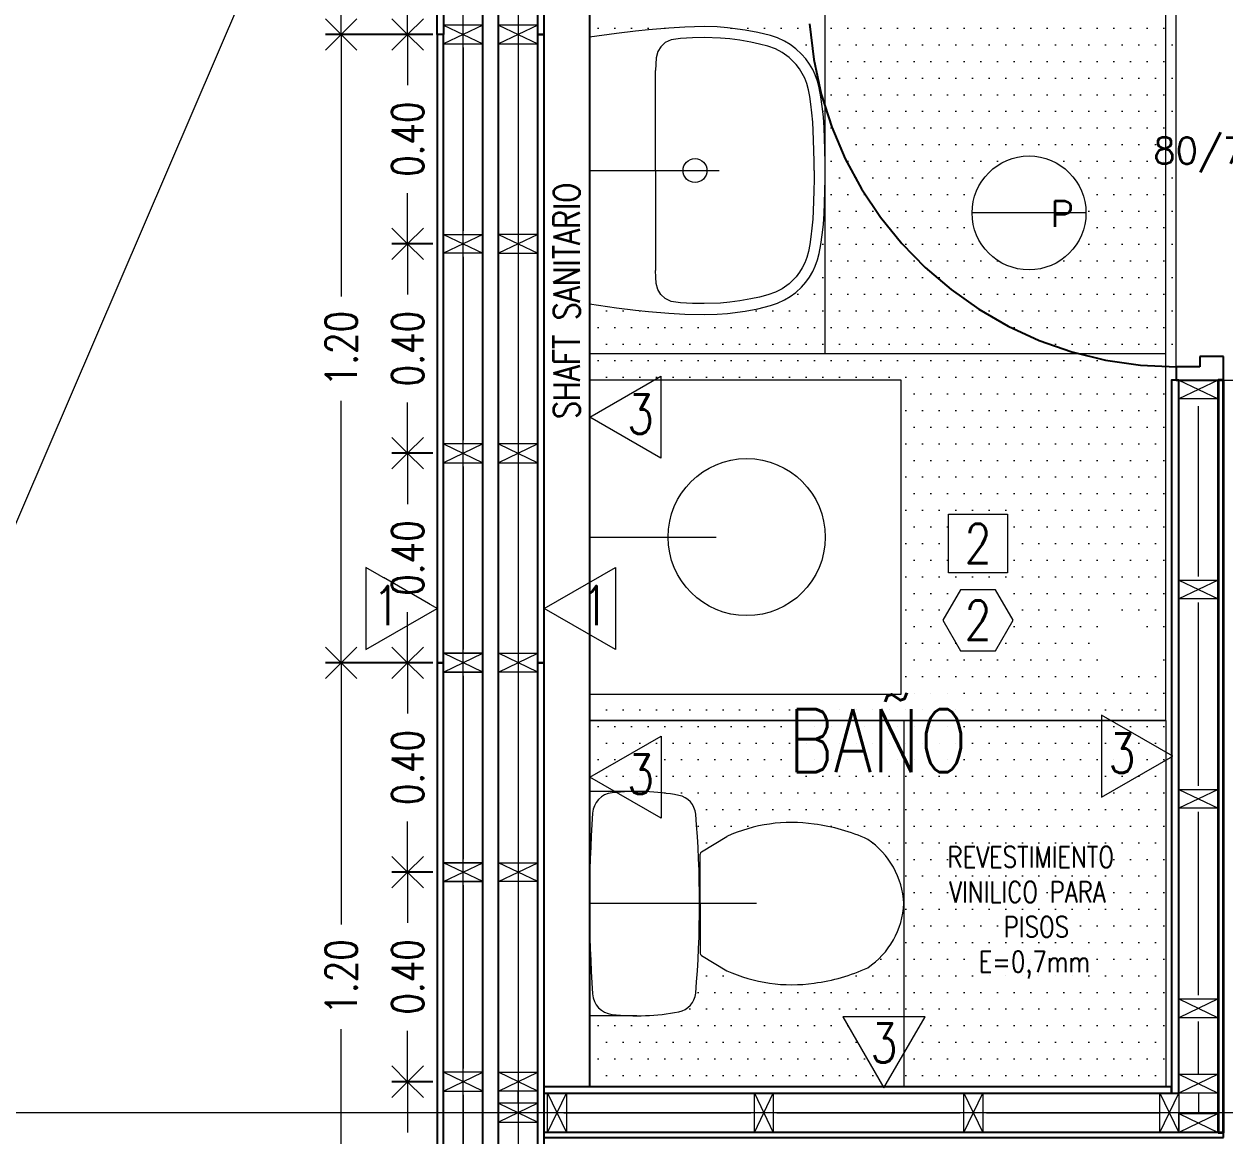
# Model space of a CAD drawing. Header units: metres. Extents: x -2 to 612, y -64 to 156.
# Drawn here: x 469.153 to 471.444, y 27.16 to 29.282 of the extents above; entities that cross this region are included whole.
import ezdxf
from ezdxf.enums import TextEntityAlignment as Align

# ---------------------------------------------------------------- set-up
doc = ezdxf.new("R2010")
doc.units = ezdxf.units.M
doc.header["$LTSCALE"] = 5
doc.header["$MEASUREMENT"] = 0
doc.linetypes.add('CENTER', pattern=[2, 1.25, -0.25, 0.25, -0.25])
doc.layers.get('0').update_dxf_attribs({"color": 30})
doc.layers.get('DEFPOINTS').update_dxf_attribs({"color": 210})
doc.layers.add('_AUX', color=210, linetype='Continuous', lineweight=18, plot=False)
for name, color, linetype, lineweight in [('A-ANNO-DIMS', 3, 'Continuous', 18), ('A-ANNO-SYMB', 3, 'Continuous', 18), ('A-ANNO-TEXT', 3, 'Continuous', 18), ('A-DETL-MCUT', 4, 'Continuous', 25), ('A-DOOR-FULL', 4, 'Continuous', 25), ('A-DOOR-SYMB', 3, 'Continuous', 18), ('A-ELEV-IDEN', 3, 'Continuous', 18), ('A-ELEV-MBE2', 4, 'Continuous', 25), ('A-FLOR-PATT', 8, 'Continuous', 18), ('A-FURN', 8, 'Continuous', 18), ('A-SECT-MCUT', 7, 'Continuous', 35), ('A-WALL-PATT', 8, 'Continuous', 18), ('A-WALL-STUD', 3, 'Continuous', 18)]:
    doc.layers.add(name, color=color, linetype=linetype, lineweight=lineweight)
doc.styles.add('E-ROMANS', font='romans.shx', dxfattribs={"width": 0.8})
doc.dimstyles.new('E-0050_ARW_12', dxfattribs={"dimscale": 0.001, "dimtxt": 60, "dimasz": 60, "dimexe": 30, "dimexo": 20, "dimgap": 30, "dimtad": 0, "dimzin": 0, "dimdsep": 46, "dimtxsty": 'E-ROMANS', "dimblk": 'OPEN90', "dimcen": 30, "dimclrd": 256, "dimclre": 256, "dimclrt": 256, "dimadec": 0, "dimazin": 0, "dimtfac": 1, "dimtmove": 1, "dimatfit": 3, "dimldrblk": 'OPEN90', "dimfxl": 1, "dimtfill": 1, "dimtolj": 1, "dimtzin": 0, "dimlwd": -1, "dimarcsym": 0})

# ---------------------------------------------------------------- blocks, each defined once
blk = doc.blocks.new('_Open90')
at = {"color": 0, "linetype": 'ByBlock', "lineweight": -2}
for p, q in [((-0.5, 0.5), (0, 0)), ((0, 0), (-1, 0)), ((0, 0), (-0.5, -0.5))]:
    blk.add_line(p, q, dxfattribs=at)
blk = doc.blocks.new('*D479')
at = {"layer": 'A-ANNO-DIMS', "lineweight": -2, "transparency": 16777216}
for p, q in [((469.9336, 27.2614), (469.8553, 27.2614)), ((469.9336, 26.8615), (469.8553, 26.8615))]:
    blk.add_line(p, q, dxfattribs=at)
at = {"layer": 'A-ANNO-DIMS', "transparency": 16777216}
for p, q in [((469.8853, 27.2014), (469.8853, 27.1646)), ((469.8853, 26.9215), (469.8853, 26.9583))]:
    blk.add_line(p, q, dxfattribs=at)
at = {"layer": 'DEFPOINTS', "color": 0, "transparency": 16777216}
for p in [(469.8853, 27.2614), (469.9536, 27.2614), (469.9536, 26.8615)]:
    blk.add_point(p, dxfattribs=at)
at = {"layer": 'A-ANNO-DIMS', "transparency": 16777216, "xscale": 0.06, "yscale": 0.06, "zscale": 0.06}
for p, rotation in [((469.8853, 27.2614), 90), ((469.8853, 26.8615), 270)]:
    blk.add_blockref('_Open90', p, dxfattribs=dict(at, rotation=rotation))
at = {"layer": 'A-ANNO-DIMS', "transparency": 16777216, "insert": (469.8853, 27.0615), "char_height": 0.06, "attachment_point": 5, "rotation": 90, "style": 'E-ROMANS', "bg_fill": 3, "box_fill_scale": 1.25, "bg_fill_color": 256, "bg_fill_true_color": 13158600, "bg_fill_transparency": 0}
blk.add_mtext('\\A1;0.40', dxfattribs=at)
blk = doc.blocks.new('*D480')
at = {"layer": 'A-ANNO-DIMS', "lineweight": -2, "transparency": 16777216}
for p, q in [((469.9336, 27.6615), (469.8553, 27.6615)), ((469.9336, 27.2614), (469.8553, 27.2614))]:
    blk.add_line(p, q, dxfattribs=at)
at = {"layer": 'A-ANNO-DIMS', "transparency": 16777216}
for p, q in [((469.8853, 27.6015), (469.8853, 27.5646)), ((469.8853, 27.3214), (469.8853, 27.3583))]:
    blk.add_line(p, q, dxfattribs=at)
at = {"layer": 'DEFPOINTS', "color": 0, "transparency": 16777216}
for p in [(469.8853, 27.6615), (469.9536, 27.6615), (469.9536, 27.2614)]:
    blk.add_point(p, dxfattribs=at)
at = {"layer": 'A-ANNO-DIMS', "transparency": 16777216, "xscale": 0.06, "yscale": 0.06, "zscale": 0.06}
for p, rotation in [((469.8853, 27.6615), 90), ((469.8853, 27.2614), 270)]:
    blk.add_blockref('_Open90', p, dxfattribs=dict(at, rotation=rotation))
at = {"layer": 'A-ANNO-DIMS', "transparency": 16777216, "insert": (469.8853, 27.4615), "char_height": 0.06, "attachment_point": 5, "rotation": 90, "style": 'E-ROMANS', "bg_fill": 3, "box_fill_scale": 1.25, "bg_fill_color": 256, "bg_fill_true_color": 13158600, "bg_fill_transparency": 0}
blk.add_mtext('\\A1;0.40', dxfattribs=at)
blk = doc.blocks.new('*D481')
at = {"layer": 'A-ANNO-DIMS', "lineweight": -2, "transparency": 16777216}
for p, q in [((469.9336, 28.0615), (469.8553, 28.0615)), ((469.9336, 27.6615), (469.8553, 27.6615))]:
    blk.add_line(p, q, dxfattribs=at)
at = {"layer": 'A-ANNO-DIMS', "transparency": 16777216}
for p, q in [((469.8853, 28.0015), (469.8853, 27.9647)), ((469.8853, 27.7215), (469.8853, 27.7584))]:
    blk.add_line(p, q, dxfattribs=at)
at = {"layer": 'DEFPOINTS', "color": 0, "transparency": 16777216}
for p in [(469.8853, 28.0615), (469.9536, 28.0615), (469.9536, 27.6615)]:
    blk.add_point(p, dxfattribs=at)
at = {"layer": 'A-ANNO-DIMS', "transparency": 16777216, "xscale": 0.06, "yscale": 0.06, "zscale": 0.06}
for p, rotation in [((469.8853, 28.0615), 90), ((469.8853, 27.6615), 270)]:
    blk.add_blockref('_Open90', p, dxfattribs=dict(at, rotation=rotation))
at = {"layer": 'A-ANNO-DIMS', "transparency": 16777216, "insert": (469.8853, 27.8615), "char_height": 0.06, "attachment_point": 5, "rotation": 90, "style": 'E-ROMANS', "bg_fill": 3, "box_fill_scale": 1.25, "bg_fill_color": 256, "bg_fill_true_color": 13158600, "bg_fill_transparency": 0}
blk.add_mtext('\\A1;0.40', dxfattribs=at)
blk = doc.blocks.new('*D482')
at = {"layer": 'A-ANNO-DIMS', "lineweight": -2, "transparency": 16777216}
for p, q in [((469.9336, 28.4616), (469.8553, 28.4616)), ((469.9336, 28.0615), (469.8553, 28.0615))]:
    blk.add_line(p, q, dxfattribs=at)
at = {"layer": 'A-ANNO-DIMS', "transparency": 16777216}
for p, q in [((469.8853, 28.4016), (469.8853, 28.3647)), ((469.8853, 28.1215), (469.8853, 28.1584))]:
    blk.add_line(p, q, dxfattribs=at)
at = {"layer": 'DEFPOINTS', "color": 0, "transparency": 16777216}
for p in [(469.8853, 28.4616), (469.9536, 28.4616), (469.9536, 28.0615)]:
    blk.add_point(p, dxfattribs=at)
at = {"layer": 'A-ANNO-DIMS', "transparency": 16777216, "xscale": 0.06, "yscale": 0.06, "zscale": 0.06}
for p, rotation in [((469.8853, 28.4616), 90), ((469.8853, 28.0615), 270)]:
    blk.add_blockref('_Open90', p, dxfattribs=dict(at, rotation=rotation))
at = {"layer": 'A-ANNO-DIMS', "transparency": 16777216, "insert": (469.8853, 28.2615), "char_height": 0.06, "attachment_point": 5, "rotation": 90, "style": 'E-ROMANS', "bg_fill": 3, "box_fill_scale": 1.25, "bg_fill_color": 256, "bg_fill_true_color": 13158600, "bg_fill_transparency": 0}
blk.add_mtext('\\A1;0.40', dxfattribs=at)
blk = doc.blocks.new('*D483')
at = {"layer": 'A-ANNO-DIMS', "lineweight": -2, "transparency": 16777216}
for p, q in [((469.9336, 28.8615), (469.8553, 28.8615)), ((469.9336, 28.4616), (469.8553, 28.4616))]:
    blk.add_line(p, q, dxfattribs=at)
at = {"layer": 'A-ANNO-DIMS', "transparency": 16777216}
for p, q in [((469.8853, 28.8015), (469.8853, 28.7647)), ((469.8853, 28.5216), (469.8853, 28.5584))]:
    blk.add_line(p, q, dxfattribs=at)
at = {"layer": 'DEFPOINTS', "color": 0, "transparency": 16777216}
for p in [(469.8853, 28.8615), (469.9536, 28.8615), (469.9536, 28.4616)]:
    blk.add_point(p, dxfattribs=at)
at = {"layer": 'A-ANNO-DIMS', "transparency": 16777216, "xscale": 0.06, "yscale": 0.06, "zscale": 0.06}
for p, rotation in [((469.8853, 28.8615), 90), ((469.8853, 28.4616), 270)]:
    blk.add_blockref('_Open90', p, dxfattribs=dict(at, rotation=rotation))
at = {"layer": 'A-ANNO-DIMS', "transparency": 16777216, "insert": (469.8853, 28.6615), "char_height": 0.06, "attachment_point": 5, "rotation": 90, "style": 'E-ROMANS', "bg_fill": 3, "box_fill_scale": 1.25, "bg_fill_color": 256, "bg_fill_true_color": 13158600, "bg_fill_transparency": 0}
blk.add_mtext('\\A1;0.40', dxfattribs=at)
blk = doc.blocks.new('*D484')
at = {"layer": 'A-ANNO-DIMS', "lineweight": -2, "transparency": 16777216}
for p, q in [((469.9336, 29.2616), (469.8553, 29.2616)), ((469.9336, 28.8615), (469.8553, 28.8615))]:
    blk.add_line(p, q, dxfattribs=at)
at = {"layer": 'A-ANNO-DIMS', "transparency": 16777216}
for p, q in [((469.8853, 29.2016), (469.8853, 29.1647)), ((469.8853, 28.9215), (469.8853, 28.9584))]:
    blk.add_line(p, q, dxfattribs=at)
at = {"layer": 'DEFPOINTS', "color": 0, "transparency": 16777216}
for p in [(469.8853, 29.2616), (469.9536, 29.2616), (469.9536, 28.8615)]:
    blk.add_point(p, dxfattribs=at)
at = {"layer": 'A-ANNO-DIMS', "transparency": 16777216, "xscale": 0.06, "yscale": 0.06, "zscale": 0.06}
for p, rotation in [((469.8853, 29.2616), 90), ((469.8853, 28.8615), 270)]:
    blk.add_blockref('_Open90', p, dxfattribs=dict(at, rotation=rotation))
at = {"layer": 'A-ANNO-DIMS', "transparency": 16777216, "insert": (469.8853, 29.0615), "char_height": 0.06, "attachment_point": 5, "rotation": 90, "style": 'E-ROMANS', "bg_fill": 3, "box_fill_scale": 1.25, "bg_fill_color": 256, "bg_fill_true_color": 13158600, "bg_fill_transparency": 0}
blk.add_mtext('\\A1;0.40', dxfattribs=at)
blk = doc.blocks.new('*D485')
at = {"layer": 'A-ANNO-DIMS', "lineweight": -2, "transparency": 16777216}
for p, q in [((469.9336, 29.6615), (469.8553, 29.6615)), ((469.9336, 29.2616), (469.8553, 29.2616))]:
    blk.add_line(p, q, dxfattribs=at)
at = {"layer": 'A-ANNO-DIMS', "transparency": 16777216}
for p, q in [((469.8853, 29.6015), (469.8853, 29.5647)), ((469.8853, 29.3216), (469.8853, 29.3584))]:
    blk.add_line(p, q, dxfattribs=at)
at = {"layer": 'DEFPOINTS', "color": 0, "transparency": 16777216}
for p in [(469.8853, 29.6615), (469.9536, 29.6615), (469.9536, 29.2616)]:
    blk.add_point(p, dxfattribs=at)
at = {"layer": 'A-ANNO-DIMS', "transparency": 16777216, "xscale": 0.06, "yscale": 0.06, "zscale": 0.06}
for p, rotation in [((469.8853, 29.6615), 90), ((469.8853, 29.2616), 270)]:
    blk.add_blockref('_Open90', p, dxfattribs=dict(at, rotation=rotation))
at = {"layer": 'A-ANNO-DIMS', "transparency": 16777216, "insert": (469.8853, 29.4615), "char_height": 0.06, "attachment_point": 5, "rotation": 90, "style": 'E-ROMANS', "bg_fill": 3, "box_fill_scale": 1.25, "bg_fill_color": 256, "bg_fill_true_color": 13158600, "bg_fill_transparency": 0}
blk.add_mtext('\\A1;0.40', dxfattribs=at)
blk = doc.blocks.new('*D1092')
at = {"layer": 'A-ANNO-DIMS', "lineweight": -2, "transparency": 16777216}
for p, q in [((469.9216, 28.0615), (469.7285, 28.0615)), ((469.9216, 26.8615), (469.7285, 26.8615))]:
    blk.add_line(p, q, dxfattribs=at)
at = {"layer": 'A-ANNO-DIMS', "transparency": 16777216}
for p, q in [((469.7585, 28.0015), (469.7585, 27.5613)), ((469.7585, 26.9215), (469.7585, 27.3618))]:
    blk.add_line(p, q, dxfattribs=at)
at = {"layer": 'DEFPOINTS', "color": 0, "transparency": 16777216}
for p in [(469.7585, 28.0615), (469.9416, 28.0615), (469.9416, 26.8615)]:
    blk.add_point(p, dxfattribs=at)
at = {"layer": 'A-ANNO-DIMS', "transparency": 16777216, "xscale": 0.06, "yscale": 0.06, "zscale": 0.06}
for p, rotation in [((469.7585, 28.0615), 90), ((469.7585, 26.8615), 270)]:
    blk.add_blockref('_Open90', p, dxfattribs=dict(at, rotation=rotation))
at = {"layer": 'A-ANNO-DIMS', "transparency": 16777216, "insert": (469.7585, 27.4615), "char_height": 0.06, "attachment_point": 5, "rotation": 90, "style": 'E-ROMANS', "bg_fill": 3, "box_fill_scale": 1.25, "bg_fill_color": 256, "bg_fill_true_color": 13158600, "bg_fill_transparency": 0}
blk.add_mtext('\\A1;1.20', dxfattribs=at)
blk = doc.blocks.new('*D1093')
at = {"layer": 'A-ANNO-DIMS', "lineweight": -2, "transparency": 16777216}
for p, q in [((469.9216, 29.2615), (469.7285, 29.2615)), ((469.9216, 28.0615), (469.7285, 28.0615))]:
    blk.add_line(p, q, dxfattribs=at)
at = {"layer": 'A-ANNO-DIMS', "transparency": 16777216}
for p, q in [((469.7585, 29.2015), (469.7585, 28.7613)), ((469.7585, 28.1215), (469.7585, 28.5618))]:
    blk.add_line(p, q, dxfattribs=at)
at = {"layer": 'DEFPOINTS', "color": 0, "transparency": 16777216}
for p in [(469.7585, 29.2615), (469.9416, 29.2615), (469.9416, 28.0615)]:
    blk.add_point(p, dxfattribs=at)
at = {"layer": 'A-ANNO-DIMS', "transparency": 16777216, "xscale": 0.06, "yscale": 0.06, "zscale": 0.06}
for p, rotation in [((469.7585, 29.2615), 90), ((469.7585, 28.0615), 270)]:
    blk.add_blockref('_Open90', p, dxfattribs=dict(at, rotation=rotation))
at = {"layer": 'A-ANNO-DIMS', "transparency": 16777216, "insert": (469.7585, 28.6615), "char_height": 0.06, "attachment_point": 5, "rotation": 90, "style": 'E-ROMANS', "bg_fill": 3, "box_fill_scale": 1.25, "bg_fill_color": 256, "bg_fill_true_color": 13158600, "bg_fill_transparency": 0}
blk.add_mtext('\\A1;1.20', dxfattribs=at)
blk = doc.blocks.new('*D487')
at = {"layer": 'A-ANNO-DIMS', "lineweight": -2, "transparency": 16777216}
for p, q in [((469.9216, 30.4616), (469.7285, 30.4616)), ((469.9216, 29.2615), (469.7285, 29.2615))]:
    blk.add_line(p, q, dxfattribs=at)
at = {"layer": 'A-ANNO-DIMS', "transparency": 16777216}
for p, q in [((469.7585, 30.4016), (469.7585, 29.9613)), ((469.7585, 29.3215), (469.7585, 29.7619))]:
    blk.add_line(p, q, dxfattribs=at)
at = {"layer": 'DEFPOINTS', "color": 0, "transparency": 16777216}
for p in [(469.7585, 30.4616), (469.9416, 30.4616), (469.9416, 29.2615)]:
    blk.add_point(p, dxfattribs=at)
at = {"layer": 'A-ANNO-DIMS', "transparency": 16777216, "xscale": 0.06, "yscale": 0.06, "zscale": 0.06}
for p, rotation in [((469.7585, 30.4616), 90), ((469.7585, 29.2615), 270)]:
    blk.add_blockref('_Open90', p, dxfattribs=dict(at, rotation=rotation))
at = {"layer": 'A-ANNO-DIMS', "transparency": 16777216, "insert": (469.7585, 29.8616), "char_height": 0.06, "attachment_point": 5, "rotation": 90, "style": 'E-ROMANS', "bg_fill": 3, "box_fill_scale": 1.25, "bg_fill_color": 256, "bg_fill_true_color": 13158600, "bg_fill_transparency": 0}
blk.add_mtext('\\A1;1.20', dxfattribs=at)

msp = doc.modelspace()

# ---------------------------------------------------------------- hatches: boundary and pattern name
at = {"layer": 'A-FLOR-PATT'}
h = msp.add_hatch(dxfattribs=at)
h.set_pattern_fill('DOTS', color=256, scale=0.02, style=0)
h.set_pattern_definition([(0, (0, 0), (0.015875, 0.03175), [0, -0.03175])])
h.paths.add_polyline_path([(470.83261, 27.95156), (470.23261, 27.95156), (470.23261, 27.81581), (470.32287, 27.81581, -0.046919), (470.40285, 27.80829, -0.3361223), (470.43524, 27.77244, -0.0097099), (470.44354, 27.69583, -0.2752917), (470.44594, 27.70034), (470.4945, 27.72968, -0.1434124), (470.66144, 27.75349, -0.074669), (470.76368, 27.7242, -0.2371548), (470.83261, 27.60156)])
h.paths.add_polyline_path([(470.68261, 29.00156), (470.68253, 28.98619), (470.68209, 28.96267), (470.68209, 28.96287, 0.003903), (470.68208, 28.96248), (470.68209, 28.96267), (470.68131, 28.94011), (470.68132, 28.94029, 0.0036586), (470.6813, 28.93992), (470.68131, 28.94011), (470.6803, 28.91958), (470.68032, 28.91978, 0.0041794), (470.68029, 28.91937), (470.6803, 28.91958), (470.67894, 28.89885), (470.67687, 28.87894), (470.67419, 28.86042), (470.67106, 28.84348), (470.66786, 28.8309), (470.66344, 28.81871), (470.65865, 28.80857), (470.6525, 28.79809), (470.64535, 28.78818), (470.63723, 28.77891), (470.62634, 28.76882), (470.61584, 28.76101), (470.60487, 28.75443), (470.59164, 28.74829), (470.57794, 28.74369), (470.5539, 28.73772), (470.52987, 28.73306), (470.49584, 28.72863), (470.47623, 28.72721), (470.45164, 28.72657), (470.41482, 28.72765), (470.38369, 28.72943), (470.34524, 28.73252), (470.32035, 28.73506), (470.28426, 28.73949), (470.23261, 28.74703), (470.23261, 28.65156), (470.68261, 28.65156)], flags=17)
h.paths.add_polyline_path([(470.68261, 29.12084), (470.68261, 28.65156), (471.00767, 28.65156), (471.00767, 28.71765, -0.1909811)], flags=16)
h.paths.add_polyline_path([(470.4945, 27.47344), (470.44594, 27.50278, -0.2625714), (470.44353, 27.50706), (470.44353, 27.60156), (470.44261, 27.60156, -0.0215593), (470.43524, 27.43068, -0.3361223), (470.40285, 27.39483, -0.046919), (470.32287, 27.38731), (470.23261, 27.38731), (470.23261, 27.25156), (470.79346, 27.25156), (470.71617, 27.38542), (470.83261, 27.38542), (470.83261, 27.60156, -0.2371548), (470.76368, 27.47892, -0.074669), (470.66144, 27.44963, -0.1434124)])
h.paths.add_polyline_path([(470.68261, 29.12084), (470.68261, 29.01516, -0.0161476), (470.68253, 29.01677), (470.68253, 29.01693), (470.68261, 29.00156), (470.68261, 29.03597, -0.0432161), (470.68209, 29.04025), (470.68209, 29.04045), (470.68253, 29.01693), (470.68253, 29.0171, 0.0194451), (470.68261, 29.01516), (470.68261, 28.65156), (471.00767, 28.65156), (471.00767, 28.71765, -0.1909811)], flags=17)
h.paths.add_polyline_path([(470.68261, 28.95687, -0.0565239), (470.68208, 28.96248), (470.68209, 28.96267), (470.68131, 28.94011), (470.68132, 28.94029, 0.0036586), (470.6813, 28.93992), (470.68131, 28.94011), (470.6803, 28.91958), (470.68032, 28.91978, 0.0041794), (470.68029, 28.91937), (470.6803, 28.91958), (470.67894, 28.89885), (470.67687, 28.87894), (470.67419, 28.86042), (470.67106, 28.84348), (470.66786, 28.8309), (470.66344, 28.81871), (470.65865, 28.80857), (470.6525, 28.79809), (470.64535, 28.78818), (470.63723, 28.77891), (470.62634, 28.76882), (470.61584, 28.76101), (470.60487, 28.75443), (470.59164, 28.74829), (470.57794, 28.74369), (470.5539, 28.73772), (470.52987, 28.73306), (470.49584, 28.72863), (470.47623, 28.72721), (470.45164, 28.72657), (470.41482, 28.72765), (470.38369, 28.72943), (470.34524, 28.73252), (470.32035, 28.73506), (470.28426, 28.73949), (470.23261, 28.74703), (470.23261, 28.65156), (470.68261, 28.65156)], flags=16)
h.paths.add_polyline_path([(470.65262, 29.32656), (471.00767, 29.32656), (471.00767, 29.35156), (470.23261, 29.35156), (470.23261, 29.25609), (470.28426, 29.26363), (470.32035, 29.26806), (470.34524, 29.2706), (470.38369, 29.27369), (470.41482, 29.27547), (470.45164, 29.27655), (470.47623, 29.27591), (470.49584, 29.27449), (470.52987, 29.27006), (470.5539, 29.2654), (470.57794, 29.25943), (470.59164, 29.25483), (470.60487, 29.24869), (470.61584, 29.24211), (470.62634, 29.2343), (470.63723, 29.22421), (470.64535, 29.21494), (470.6525, 29.20503), (470.65865, 29.19455), (470.66344, 29.18441), (470.66786, 29.17221), (470.67106, 29.15964), (470.67419, 29.1427), (470.67687, 29.12418), (470.67894, 29.10427), (470.6803, 29.08354), (470.68029, 29.08375, 0.0041794), (470.68032, 29.08333), (470.6803, 29.08354), (470.68131, 29.06301), (470.6813, 29.0632, 0.0036586), (470.68132, 29.06283), (470.68131, 29.06301), (470.68209, 29.04045), (470.68253, 29.01693), (470.68253, 29.0171, 0.0032964), (470.68253, 29.01677), (470.68253, 29.01693), (470.68261, 29.00156), (470.68253, 28.98619), (470.68209, 28.96267), (470.68209, 28.96287, 0.003903), (470.68208, 28.96248), (470.68209, 28.96267), (470.68131, 28.94011), (470.68132, 28.94029, 0.0036586), (470.6813, 28.93992), (470.68131, 28.94011), (470.6803, 28.91958), (470.68032, 28.91978, 0.0041794), (470.68029, 28.91937), (470.6803, 28.91958), (470.67894, 28.89885), (470.67687, 28.87894), (470.67419, 28.86042), (470.67106, 28.84348), (470.66786, 28.8309), (470.66344, 28.81871), (470.65865, 28.80857), (470.6525, 28.79809), (470.64535, 28.78818), (470.63723, 28.77891), (470.62634, 28.76882), (470.61584, 28.76101), (470.60487, 28.75443), (470.59164, 28.74829), (470.57794, 28.74369), (470.5539, 28.73772), (470.52987, 28.73306), (470.49584, 28.72863), (470.47623, 28.72721), (470.45164, 28.72657), (470.41482, 28.72765), (470.38369, 28.72943), (470.34524, 28.73252), (470.32035, 28.73506), (470.28426, 28.73949), (470.23261, 28.74703), (470.23261, 28.65156), (471.00767, 28.65156), (471.00767, 28.71765, -0.2521591), (470.65262, 29.28156)])
h.paths.add_polyline_path([(471.33261, 29.35156), (471.00767, 29.35156), (471.00767, 29.32656), (471.33261, 29.32656)], flags=17)
h.paths.add_polyline_path([(471.34561, 29.45154), (471.3326, 29.45154), (471.00767, 29.45154), (471.00767, 29.35156), (471.33261, 29.35156), (471.33261, 29.32656), (471.35262, 29.32656), (471.35262, 29.35156), (471.34561, 29.35156)])
h.paths.add_polyline_path([(471.00767, 29.45154), (470.2326, 29.45154), (470.2326, 29.35156), (471.00767, 29.35156)])
h.paths.add_polyline_path([(471.33261, 29.28156), (471.00767, 29.28156), (471.00767, 29.00863, -0.612993), (471.18039, 28.92068, -0.612993), (471.00767, 28.83274), (471.00767, 28.71765, 0.0619034), (471.16791, 28.65156), (471.33261, 28.65156)])
h.paths.add_polyline_path([(471.00767, 29.28156), (470.68261, 29.28156), (470.68261, 29.12084, 0.1909811), (471.00767, 28.71765), (471.00767, 28.83274, -0.239931), (470.96289, 28.92068, -0.239931), (471.00767, 29.00863)], flags=17)
h.paths.add_polyline_path([(471.35262, 29.28156), (471.33261, 29.28156), (471.33261, 28.65156), (471.33261, 28.65156), (471.33261, 28.62687, 0.0071183), (471.35262, 28.62656)])
h.paths.add_polyline_path([(471.00767, 28.65156), (470.23261, 28.65156), (470.23261, 28.60156), (470.82761, 28.60156), (470.82761, 28.00156), (470.23261, 28.00156), (470.23261, 27.95156), (471.00767, 27.95156), (471.00767, 28.08439), (470.94054, 28.08439), (470.90688, 28.1427), (470.94054, 28.20101), (471.00767, 28.20101), (471.00767, 28.23306), (470.91796, 28.23306), (470.91796, 28.34556), (471.00767, 28.34556)])
h.paths.add_polyline_path([(471.33261, 28.62687, -0.0594632), (471.16791, 28.65156), (471.00767, 28.65156), (471.00767, 28.34556), (471.03046, 28.34556), (471.03046, 28.23306), (471.00767, 28.23306), (471.00767, 28.20135), (471.04154, 28.1427), (471.00767, 28.08404), (471.00767, 27.95156), (471.33261, 27.95156), (471.33261, 28.08441), (471.21025, 28.01376), (471.21025, 28.17064), (471.33261, 28.1)])
h.paths.add_polyline_path([(471.00767, 27.95156), (470.83261, 27.95156), (470.83261, 27.38542), (470.87305, 27.38542), (470.83261, 27.31538), (470.83261, 27.25156), (471.00767, 27.25156)])
h.paths.add_polyline_path([(470.44353, 27.50706), (470.44353, 27.60156), (470.44353, 27.69606, -0.2625714), (470.44594, 27.70034), (470.44595, 27.70034, 0.2626065), (470.44353, 27.69606), (470.44353, 27.60156), (470.44353, 27.50706, 0.2625714), (470.44594, 27.50278), (470.44595, 27.50278, -0.2626065)])
h.paths.add_polyline_path([(471.33261, 27.95156), (471.00767, 27.95156), (471.00767, 27.25156), (471.33261, 27.25156)])
h.paths.add_polyline_path([(470.38504, 28.5558), (470.38504, 28.76185), (470.24421, 28.76185), (470.24421, 28.5558)], flags=25)
h.paths.add_polyline_path([(470.69093, 29.30264), (470.89699, 29.30264), (470.89699, 29.44347), (470.69093, 29.44347)], flags=9)
h.paths.add_polyline_path([(470.51714, 27.76846), (471.04321, 27.76846), (471.04321, 28.02846), (470.51714, 28.02846)], flags=25)
h.paths.add_polyline_path([(471.2844, 27.81457), (471.2844, 28.02063), (471.14357, 28.02063), (471.14357, 27.81457)], flags=9)
h.paths.add_polyline_path([(470.38504, 27.3558), (470.38504, 27.56185), (470.24421, 27.56185), (470.24421, 27.3558)], flags=24)
h.paths.add_polyline_path([(470.63875, 27.41299), (470.8448, 27.41299), (470.8448, 27.55383), (470.63875, 27.55383)], flags=24)
h.paths.add_polyline_path([(470.38504, 27.3558), (470.38504, 27.56185), (470.24421, 27.56185), (470.24421, 27.3558)], flags=24)
h.paths.add_polyline_path([(470.63875, 27.41299), (470.8448, 27.41299), (470.8448, 27.55383), (470.63875, 27.55383)], flags=25)
h.paths.add_polyline_path([(470.38504, 28.5558), (470.38504, 28.76185), (470.24421, 28.76185), (470.24421, 28.5558)], flags=25)
h.paths.add_polyline_path([(470.51714, 27.76846), (471.04321, 27.76846), (471.04321, 28.02846), (470.51714, 28.02846)], flags=24)

# ---------------------------------------------------------------- linework, layer by layer
at = {"layer": '_AUX'}
msp.add_line((471.44261, 28.60153), (471.63308, 28.60153), dxfattribs=at)
at = {"layer": 'A-ANNO-SYMB'}
for p, q in [((470.09611, 33.61894), (470.09611, 21.59535)), ((469.99107, 21.94694), (469.99107, 33.22033)), ((470.23261, 29.25606), (470.23261, 29.35153)), ((470.68261, 28.65153), (470.68261, 29.35153)), ((471.33261, 28.65153), (471.33261, 29.35153)), ((470.23261, 28.747), (470.23261, 28.65153)), ((471.33261, 28.65153), (470.23261, 28.65153)), ((470.23261, 27.95153), (470.23261, 27.25153)), ((471.33261, 27.95153), (470.23261, 27.95153)), ((470.83261, 27.95153), (470.83261, 27.25153)), ((471.33261, 27.95153), (471.33261, 27.25153)), ((470.32287, 27.81578), (470.23261, 27.81578)), ((470.32287, 27.38727), (470.23261, 27.38727)), ((471.33261, 27.25153), (470.23261, 27.25153))]:
    msp.add_line(p, q, dxfattribs=at)
msp.add_lwpolyline([(470.23261, 28.00153), (470.23261, 27.95153), (471.33261, 27.95153), (471.33261, 28.65153), (470.23261, 28.65153), (470.23261, 28.60153)], dxfattribs=at)
at = {"layer": 'A-ANNO-TEXT'}
for points in [[(470.2331, 28.53054), (470.36896, 28.60898), (470.36896, 28.4521)], [(470.91796, 28.34554), (471.03046, 28.34554), (471.03046, 28.23304), (470.91796, 28.23304)], [(470.14611, 28.16508), (470.28197, 28.24352), (470.28197, 28.08664)], [(471.00787, 28.08436), (471.04154, 28.14267), (471.00787, 28.20098), (470.94054, 28.20098), (470.90688, 28.14267), (470.94054, 28.08436)], [(471.34611, 27.88303), (471.21025, 27.96147), (471.21025, 27.80459)], [(470.23333, 27.84283), (470.36919, 27.92127), (470.36919, 27.76439)], [(470.79461, 27.24954), (470.87305, 27.3854), (470.71617, 27.3854)]]:
    msp.add_lwpolyline(points, close=True, dxfattribs=at)
at = {"layer": 'A-DETL-MCUT'}
for points in [[(469.94157, 29.26153), (469.94157, 30.46155), (469.95357, 30.46155), (469.95357, 29.26153)], [(470.13362, 29.26153), (470.13361, 30.46154), (470.14561, 30.46154), (470.14562, 29.26153)], [(469.95357, 28.06154), (469.95357, 29.26154), (469.94157, 29.26154), (469.94157, 28.06154)], [(470.13361, 28.06153), (470.13361, 29.26153), (470.14561, 29.26153), (470.14561, 28.06153)], [(471.35761, 28.60153), (471.34339, 28.60153), (471.3434, 27.23952), (471.35762, 27.23953)], [(469.95357, 26.86154), (469.95357, 28.06154), (469.94157, 28.06154), (469.94157, 26.86154)], [(470.13361, 26.86153), (470.13361, 28.06153), (470.14561, 28.06153), (470.14561, 26.86153)], [(471.3434, 27.23953), (471.3434, 27.25153), (470.14561, 27.25153), (470.14561, 27.23953)], [(471.44261, 27.15453), (471.44261, 27.16452), (470.14561, 27.16453), (470.14561, 27.15452)]]:
    msp.add_lwpolyline(points, close=True, dxfattribs=at)
at = {"layer": 'A-DOOR-FULL', "linetype": 'CENTER'}
msp.add_lwpolyline([(471.35262, 28.62653), (471.35262, 28.60153), (471.44262, 28.60153), (471.44262, 28.64653), (471.39762, 28.64653), (471.39762, 28.62653), (471.35262, 28.62653)], dxfattribs=at)
msp.add_arc((471.35368, 29.32921), 0.70268, 183.89066, 269.91357, dxfattribs=at)
at = {"layer": 'A-DOOR-SYMB'}
msp.add_lwpolyline([(471.18039, 28.92065), (470.96289, 28.92065)], dxfattribs=at)
msp.add_circle((471.07164, 28.92065), 0.10875, dxfattribs=at)
at = {"layer": 'A-ELEV-IDEN'}
msp.add_line((466.95257, 23.23954), (469.94157, 30.20104), dxfattribs=at)
at = {"layer": 'A-ELEV-MBE2'}
for p, q in [((470.02857, 23.00954), (470.02857, 30.41355)), ((470.05861, 23.00953), (470.05861, 30.41355)), ((470.23261, 29.45154), (470.23261, 27.25153))]:
    msp.add_line(p, q, dxfattribs=at)
at = {"layer": 'A-FLOR-PATT'}
msp.add_line((471.35262, 28.62654), (471.35262, 29.32654), dxfattribs=at)
at = {"layer": 'A-FURN'}
for p, q in [((470.28426, 29.2636), (470.23261, 29.25606)), ((470.23261, 29.25606), (470.23261, 29.00153)), ((470.32035, 29.26803), (470.28426, 29.2636)), ((470.34524, 29.27057), (470.32035, 29.26803)), ((470.38369, 29.27366), (470.34524, 29.27057)), ((470.41482, 29.27544), (470.38369, 29.27366)), ((470.45164, 29.27652), (470.41482, 29.27544)), ((470.47623, 29.27588), (470.45164, 29.27652)), ((470.49584, 29.27445), (470.47623, 29.27588)), ((470.52987, 29.27002), (470.49584, 29.27445)), ((470.5539, 29.26537), (470.52987, 29.27002)), ((470.57794, 29.2594), (470.5539, 29.26537)), ((470.59164, 29.25479), (470.57794, 29.2594)), ((470.36848, 29.23814), (470.36286, 29.22881)), ((470.37681, 29.2459), (470.36848, 29.23814)), ((470.3887, 29.25151), (470.37681, 29.2459)), ((470.40656, 29.25388), (470.3887, 29.25151)), ((470.42946, 29.25529), (470.40656, 29.25388)), ((470.45151, 29.25553), (470.42946, 29.25529)), ((470.48246, 29.25448), (470.45151, 29.25553)), ((470.50064, 29.25287), (470.48246, 29.25448)), ((470.51924, 29.25046), (470.50064, 29.25287)), ((470.5405, 29.24674), (470.51924, 29.25046)), ((470.55738, 29.24303), (470.5405, 29.24674)), ((470.57268, 29.23908), (470.55738, 29.24303)), ((470.58758, 29.23377), (470.57268, 29.23908)), ((470.60028, 29.22714), (470.58758, 29.23377)), ((470.60487, 29.24866), (470.59164, 29.25479)), ((470.61584, 29.24208), (470.60487, 29.24866)), ((470.62634, 29.23426), (470.61584, 29.24208)), ((470.63723, 29.22418), (470.62634, 29.23426)), ((470.3598, 29.21693), (470.35892, 29.20504)), ((470.36286, 29.22881), (470.3598, 29.21693)), ((470.61358, 29.21761), (470.60028, 29.22714)), ((470.62034, 29.21145), (470.61358, 29.21761)), ((470.62706, 29.20415), (470.62034, 29.21145)), ((470.64535, 29.21491), (470.63723, 29.22418)), ((470.6525, 29.205), (470.64535, 29.21491)), ((470.35892, 29.20504), (470.35861, 29.19256)), ((470.35861, 29.00153), (470.35861, 29.19256)), ((470.63342, 29.19581), (470.62706, 29.20415)), ((470.6388, 29.18713), (470.63342, 29.19581)), ((470.64346, 29.17775), (470.6388, 29.18713)), ((470.65865, 29.19452), (470.6525, 29.205)), ((470.66344, 29.18438), (470.65865, 29.19452)), ((470.64732, 29.16758), (470.64346, 29.17775)), ((470.65042, 29.15578), (470.64732, 29.16758)), ((470.66786, 29.17218), (470.66344, 29.18438)), ((470.67106, 29.15961), (470.66786, 29.17218)), ((470.65285, 29.1429), (470.65042, 29.15578)), ((470.65517, 29.1281), (470.65285, 29.1429)), ((470.67419, 29.14267), (470.67106, 29.15961)), ((470.67687, 29.12415), (470.67419, 29.14267)), ((470.65716, 29.11178), (470.65517, 29.1281)), ((470.67894, 29.10423), (470.67687, 29.12415)), ((470.65862, 29.0943), (470.65716, 29.11178)), ((470.68032, 29.0833), (470.67894, 29.10423)), ((470.65957, 29.07807), (470.65862, 29.0943)), ((470.66043, 29.05972), (470.65957, 29.07807)), ((470.68132, 29.0628), (470.68029, 29.08372)), ((470.66109, 29.04015), (470.66043, 29.05972)), ((470.68209, 29.04022), (470.6813, 29.06316)), ((470.6615, 29.01886), (470.66109, 29.04015)), ((470.68253, 29.01674), (470.68208, 29.04061)), ((470.66161, 29.00153), (470.6615, 29.01886)), ((470.68261, 29.00153), (470.68253, 29.01707)), ((470.23261, 29.00153), (470.23261, 28.747)), ((470.23261, 29.00153), (470.48015, 29.00153)), ((470.35861, 29.00153), (470.35861, 28.81049)), ((470.6615, 28.9842), (470.66109, 28.96291)), ((470.66161, 29.00153), (470.6615, 28.9842)), ((470.68208, 28.96244), (470.68253, 28.98615)), ((470.68253, 28.98615), (470.68261, 29.00153)), ((470.66109, 28.96291), (470.66043, 28.94334)), ((470.6813, 28.93989), (470.68209, 28.96283)), ((470.66043, 28.94334), (470.65957, 28.92498)), ((470.68029, 28.91934), (470.68132, 28.94026)), ((470.65957, 28.92498), (470.65862, 28.90876)), ((470.67894, 28.89882), (470.68032, 28.91975)), ((470.65716, 28.89127), (470.65517, 28.87495)), ((470.65862, 28.90876), (470.65716, 28.89127)), ((470.67687, 28.87891), (470.67894, 28.89882)), ((470.65517, 28.87495), (470.65285, 28.86016)), ((470.67419, 28.86039), (470.67687, 28.87891)), ((470.65042, 28.84727), (470.64732, 28.83547)), ((470.65285, 28.86016), (470.65042, 28.84727)), ((470.66786, 28.83087), (470.67106, 28.84345)), ((470.67106, 28.84345), (470.67419, 28.86039)), ((470.64346, 28.82531), (470.6388, 28.81593)), ((470.64732, 28.83547), (470.64346, 28.82531)), ((470.66344, 28.81868), (470.66786, 28.83087)), ((470.35892, 28.79802), (470.35861, 28.81049)), ((470.3598, 28.78613), (470.35892, 28.79802)), ((470.62706, 28.7989), (470.62034, 28.7916)), ((470.63342, 28.80725), (470.62706, 28.7989)), ((470.6388, 28.81593), (470.63342, 28.80725)), ((470.64535, 28.78815), (470.6525, 28.79805)), ((470.6525, 28.79805), (470.65865, 28.80853)), ((470.65865, 28.80853), (470.66344, 28.81868)), ((470.36286, 28.77425), (470.3598, 28.78613)), ((470.60028, 28.77591), (470.58758, 28.76929)), ((470.61358, 28.78545), (470.60028, 28.77591)), ((470.62034, 28.7916), (470.61358, 28.78545)), ((470.62634, 28.76879), (470.63723, 28.77887)), ((470.63723, 28.77887), (470.64535, 28.78815)), ((470.36848, 28.76491), (470.36286, 28.77425)), ((470.37681, 28.75716), (470.36848, 28.76491)), ((470.3887, 28.75154), (470.37681, 28.75716)), ((470.51924, 28.7526), (470.50064, 28.75018)), ((470.5405, 28.75632), (470.51924, 28.7526)), ((470.55738, 28.76002), (470.5405, 28.75632)), ((470.57268, 28.76397), (470.55738, 28.76002)), ((470.58758, 28.76929), (470.57268, 28.76397)), ((470.59164, 28.74826), (470.60487, 28.7544)), ((470.60487, 28.7544), (470.61584, 28.76097)), ((470.61584, 28.76097), (470.62634, 28.76879)), ((470.23261, 28.747), (470.28426, 28.73946)), ((470.28426, 28.73946), (470.32035, 28.73503)), ((470.32035, 28.73503), (470.34524, 28.73249)), ((470.34524, 28.73249), (470.38369, 28.72939)), ((470.38369, 28.72939), (470.41482, 28.72762)), ((470.40656, 28.74918), (470.3887, 28.75154)), ((470.42946, 28.74777), (470.40656, 28.74918)), ((470.45151, 28.74753), (470.42946, 28.74777)), ((470.48246, 28.74858), (470.45151, 28.74753)), ((470.50064, 28.75018), (470.48246, 28.74858)), ((470.49584, 28.7286), (470.52987, 28.73303)), ((470.52987, 28.73303), (470.5539, 28.73768)), ((470.5539, 28.73768), (470.57794, 28.74366)), ((470.57794, 28.74366), (470.59164, 28.74826)), ((470.41482, 28.72762), (470.45164, 28.72654)), ((470.45164, 28.72654), (470.47623, 28.72717)), ((470.47623, 28.72717), (470.49584, 28.7286)), ((470.44618, 27.70044), (470.4945, 27.72965)), ((470.44353, 27.60153), (470.44353, 27.69603)), ((470.55155, 27.60153), (470.23261, 27.60153)), ((470.44353, 27.60153), (470.44353, 27.50702)), ((470.44618, 27.50261), (470.4945, 27.47341))]:
    msp.add_line(p, q, dxfattribs=at)
for points in [[(470.23261, 28.60153), (470.23261, 28.00153), (470.82761, 28.00153), (470.82761, 28.60153), (470.23261, 28.60153)], [(470.23261, 28.30153), (470.47455, 28.30153)]]:
    msp.add_lwpolyline(points, dxfattribs=at)
for centre, radius in [((470.43394, 29.00153), 0.02281), ((470.53261, 28.30153), 0.15)]:
    msp.add_circle(centre, radius, dxfattribs=at)
for centre, radius, start, end in [((470.70526, 29.08494), 0.025, 182.80689, 183.76472), ((470.70629, 29.06402), 0.025, 181.9684, 182.80689), ((470.70708, 29.04108), 0.025, 181.0739, 181.9684), ((470.70753, 29.01721), 0.025, 180.31842, 181.0739), ((470.70708, 28.96198), 0.025, 178.0316, 178.9261), ((470.70629, 28.93903), 0.025, 177.19311, 178.0316), ((470.70526, 28.91811), 0.025, 176.23528, 177.19311), ((470.28017, 27.77142), 0.042, 96.3359, 176.25542), ((470.32287, 27.38682), 0.42897, 79.25484, 96.3359), ((470.39539, 27.76896), 0.04, 4.94027, 79.25484), ((472.87595, 27.60153), 2.64333, 176.25542, 183.74458), ((468.45836, 27.60153), 1.98425, 355.05973, 4.94027), ((470.61861, 27.45653), 0.3, 81.79307, 114.43818), ((470.61505, 27.39839), 0.35808, 65.47558, 82.55676), ((470.67614, 27.59427), 0.15664, 2.65515, 56.02113), ((470.44853, 27.69603), 0.005, 118.0226, 180), ((470.67614, 27.60878), 0.15664, 303.97887, 357.34485), ((470.44853, 27.50702), 0.005, 180, 241.9774), ((470.61861, 27.74653), 0.3, 245.56182, 278.20693), ((470.61505, 27.80467), 0.35808, 277.44324, 294.52442), ((470.28017, 27.43164), 0.042, 183.74458, 263.6641), ((470.39539, 27.43409), 0.04, 280.74516, 355.05973), ((470.32287, 27.81624), 0.42897, 263.6641, 280.74516)]:
    msp.add_arc(centre, radius, start, end, dxfattribs=at)
at = {"layer": 'A-SECT-MCUT'}
msp.add_lwpolyline([(471.43261, 27.16452), (471.44261, 27.16452), (471.44261, 28.60153), (471.43261, 28.60153)], close=True, dxfattribs=at)
at = {"layer": 'A-WALL-PATT', "ltscale": 0.1}
for p, q in [((469.99107, 29.23655), (469.99107, 28.88654)), ((470.09611, 29.23654), (470.09611, 28.88654)), ((469.99107, 28.83654), (469.99107, 28.48655)), ((470.09611, 28.83654), (470.09611, 28.48654)), ((471.39511, 28.22654), (471.39511, 28.55154)), ((469.99107, 28.43655), (469.99107, 28.08654)), ((470.09611, 28.43654), (470.09611, 28.08654)), ((471.39511, 27.82654), (471.39511, 28.17654)), ((469.99107, 28.03654), (469.99107, 27.68655)), ((470.09611, 28.03654), (470.09611, 27.68654)), ((471.39511, 27.42654), (471.39511, 27.77654)), ((469.99107, 27.63654), (469.99107, 27.28643)), ((470.09611, 27.63654), (470.09611, 27.28643)), ((471.39512, 27.27552), (471.39511, 27.37654)), ((470.09611, 27.22003), (470.09611, 27.24342)), ((469.99107, 27.23643), (469.99107, 26.88654)), ((471.39512, 27.23952), (471.39511, 27.20052)), ((470.18361, 27.20204), (470.54033, 27.20204)), ((470.59033, 27.20204), (470.94033, 27.20204)), ((470.99033, 27.20203), (471.32162, 27.20203)), ((470.09611, 27.18403), (470.09611, 26.88654))]:
    msp.add_line(p, q, dxfattribs=at)
at = {"layer": 'A-WALL-STUD'}
for p, q in [((470.13361, 29.27953), (470.05861, 29.24353)), ((470.05861, 29.27953), (470.13361, 29.24353)), ((470.13361, 28.87953), (470.05861, 28.84353)), ((470.05861, 28.87953), (470.13361, 28.84353)), ((471.35761, 28.60153), (471.43261, 28.56553)), ((471.43261, 28.60153), (471.35761, 28.56553)), ((470.13361, 28.47953), (470.05861, 28.44353)), ((470.05861, 28.47953), (470.13361, 28.44353)), ((471.35761, 28.21953), (471.43261, 28.18353)), ((471.43261, 28.21953), (471.35761, 28.18353)), ((470.13361, 28.04353), (470.05861, 28.07953)), ((470.05861, 28.04353), (470.13361, 28.07953)), ((471.35761, 27.81953), (471.43261, 27.78353)), ((471.43261, 27.81953), (471.35761, 27.78353)), ((470.13361, 27.64353), (470.05861, 27.67953)), ((470.05861, 27.64353), (470.13361, 27.67953)), ((471.35761, 27.41953), (471.43261, 27.38353)), ((471.43261, 27.41953), (471.35761, 27.38353)), ((470.13361, 27.24342), (470.05861, 27.27942)), ((470.05861, 27.24342), (470.13361, 27.27942)), ((471.35762, 27.27552), (471.43262, 27.23952)), ((471.43262, 27.27552), (471.35762, 27.23952)), ((470.13361, 27.22003), (470.05861, 27.18403)), ((470.05861, 27.22003), (470.13361, 27.18403)), ((470.15261, 27.16453), (470.18861, 27.23953)), ((470.15261, 27.23953), (470.18861, 27.16453)), ((470.54733, 27.16453), (470.58333, 27.23953)), ((470.54733, 27.23953), (470.58333, 27.16453)), ((470.94733, 27.16453), (470.98333, 27.23953)), ((470.94733, 27.23953), (470.98333, 27.16453)), ((471.32162, 27.16453), (471.35762, 27.23953)), ((471.32162, 27.23953), (471.35762, 27.16453)), ((471.35761, 27.20052), (471.43261, 27.16452)), ((471.43261, 27.20052), (471.35761, 27.16452))]:
    msp.add_line(p, q, dxfattribs=at)
for points in [[(470.13361, 29.27953), (470.05861, 29.27953), (470.05861, 29.24353), (470.13361, 29.24353)], [(470.13361, 28.87953), (470.05861, 28.87953), (470.05861, 28.84353), (470.13361, 28.84353)], [(471.35761, 28.60153), (471.43261, 28.60153), (471.43261, 28.56553), (471.35761, 28.56553)], [(470.13361, 28.47953), (470.05861, 28.47953), (470.05861, 28.44353), (470.13361, 28.44353)], [(471.35761, 28.21953), (471.43261, 28.21953), (471.43261, 28.18353), (471.35761, 28.18353)], [(470.13361, 28.04353), (470.05861, 28.04353), (470.05861, 28.07953), (470.13361, 28.07953)], [(471.35761, 27.81953), (471.43261, 27.81953), (471.43261, 27.78353), (471.35761, 27.78353)], [(470.13361, 27.64353), (470.05861, 27.64353), (470.05861, 27.67953), (470.13361, 27.67953)], [(471.35761, 27.41953), (471.43261, 27.41953), (471.43261, 27.38353), (471.35761, 27.38353)], [(470.13361, 27.24342), (470.05861, 27.24342), (470.05861, 27.27942), (470.13361, 27.27942)], [(471.35762, 27.27552), (471.43262, 27.27552), (471.43262, 27.23952), (471.35762, 27.23952)], [(470.13361, 27.22003), (470.05861, 27.22003), (470.05861, 27.18403), (470.13361, 27.18403)], [(470.15261, 27.16453), (470.15261, 27.23953), (470.18861, 27.23953), (470.18861, 27.16453)], [(470.54733, 27.16453), (470.54733, 27.23953), (470.58333, 27.23953), (470.58333, 27.16453)], [(470.94733, 27.16453), (470.94733, 27.23953), (470.98333, 27.23953), (470.98333, 27.16453)], [(471.32162, 27.16453), (471.32162, 27.23953), (471.35762, 27.23953), (471.35762, 27.16453)], [(471.35761, 27.20052), (471.43261, 27.20052), (471.43261, 27.16452), (471.35761, 27.16452)]]:
    msp.add_lwpolyline(points, close=True, dxfattribs=at)

# ---------------------------------------------------------------- texts
at = {"layer": 'A-ANNO-TEXT', "style": 'E-ROMANS'}
for s, insert, char_height, attachment_point, rotation in [('SHAFT SANITARIO', (470.16379, 28.75265), 0.05, 2, 90), ('\\pi-0.45,l0.45,t0.45;3', (470.33001, 28.5362), 0.075, 5, 359.99952), ('\\pi-0.45,l0.45,t0.45;2', (470.97421, 28.28929), 0.075, 5, 0.00048), ('\\pi-0.45,l0.45,t0.45;1', (470.24301, 28.17073), 0.075, 5, 359.99952), ('\\pi-0.45,l0.45,t0.45;2', (470.97421, 28.14267), 0.075, 5, 0.00048), ('\\pi-0.45,l0.45,t0.45;3', (471.24921, 27.88869), 0.075, 5, 0.00048), ('\\pi-0.45,l0.45,t0.45;3', (470.33024, 27.84848), 0.075, 5, 359.99952), ('\\pi-0.45,l0.45,t0.45;3', (470.79461, 27.33529), 0.075, 5, 0.00048)]:
    msp.add_mtext(s, dxfattribs=dict(at, insert=insert, char_height=char_height, attachment_point=attachment_point, rotation=rotation))
for s, insert, char_height, attachment_point in [('\\pi-0.36,l0.36,t0.36;BAÑO', (470.78278, 27.91261), 0.12, 5), ('\\pi-0.17143;REVESTIMIENTO\\P\\pi-0.16838;VINILICO PARA \\P\\pi-0.064;PISOS\\P\\pi-0.112;E=0,7mm', (471.08726, 27.45826), 0.04, 7)]:
    msp.add_mtext(s, dxfattribs=dict(at, insert=insert, char_height=char_height, attachment_point=attachment_point))
msp.add_attdef('80/75', text='x/x', height=0.05, dxfattribs=at).set_placement((471.41794, 29.06468), align=Align.TOP_CENTER)
msp.add_attdef('P', text='P', height=0.05, dxfattribs=at).set_placement((471.13468, 28.87891), align=Align.BOTTOM_CENTER)

# ---------------------------------------------------------------- next in the draw order: dimensions: what is measured, and where the dimension line sits
at = {"layer": 'A-ANNO-DIMS'}
dim = msp.add_linear_dim(base=(469.88528, 27.26143), p1=(469.95357, 26.86154), p2=(469.95357, 27.26143), angle=90, dimstyle='E-0050_ARW_12', dxfattribs=at)
dim.commit()
dim.dimension.update_dxf_attribs({"geometry": '*D479', "text_midpoint": (469.88528, 27.06148)})

# ---------------------------------------------------------------- next in the draw order: dimensions: what is measured, and where the dimension line sits
dim = msp.add_linear_dim(base=(469.88528, 27.6615), p1=(469.95357, 27.26143), p2=(469.95357, 27.6615), angle=90, dimstyle='E-0050_ARW_12', dxfattribs=at)
dim.commit()
dim.dimension.update_dxf_attribs({"geometry": '*D480', "text_midpoint": (469.88528, 27.46146)})

# ---------------------------------------------------------------- next in the draw order: linework, layer by layer
at = {"layer": 'A-WALL-STUD'}
for p, q in [((469.95357, 27.24343), (470.02857, 27.27943)), ((470.02857, 27.24343), (469.95357, 27.27943))]:
    msp.add_line(p, q, dxfattribs=at)
msp.add_lwpolyline([(469.95357, 27.24343), (470.02857, 27.24343), (470.02857, 27.27943), (469.95357, 27.27943)], close=True, dxfattribs=at)

# ---------------------------------------------------------------- next in the draw order: dimensions: what is measured, and where the dimension line sits
at = {"layer": 'A-ANNO-DIMS'}
dim = msp.add_linear_dim(base=(469.88528, 28.06154), p1=(469.95357, 27.6615), p2=(469.95357, 28.06154), angle=90, dimstyle='E-0050_ARW_12', dxfattribs=at)
dim.commit()
dim.dimension.update_dxf_attribs({"geometry": '*D481', "text_midpoint": (469.88528, 27.86152)})

# ---------------------------------------------------------------- next in the draw order: linework, layer by layer
at = {"layer": 'A-WALL-STUD'}
for p, q in [((470.02857, 27.64355), (469.95357, 27.67955)), ((469.95357, 27.64355), (470.02857, 27.67955)), ((469.95357, 27.64354), (470.02857, 27.67954)), ((470.02857, 27.64354), (469.95357, 27.67954))]:
    msp.add_line(p, q, dxfattribs=at)
for points in [[(470.02857, 27.64355), (469.95357, 27.64355), (469.95357, 27.67955), (470.02857, 27.67955)], [(469.95357, 27.64354), (470.02857, 27.64354), (470.02857, 27.67954), (469.95357, 27.67954)]]:
    msp.add_lwpolyline(points, close=True, dxfattribs=at)

# ---------------------------------------------------------------- next in the draw order: dimensions: what is measured, and where the dimension line sits
at = {"layer": 'A-ANNO-DIMS'}
dim = msp.add_linear_dim(base=(469.88528, 28.46155), p1=(469.95357, 28.06154), p2=(469.95357, 28.46155), angle=90, dimstyle='E-0050_ARW_12', dxfattribs=at)
dim.commit()
dim.dimension.update_dxf_attribs({"geometry": '*D482', "text_midpoint": (469.88528, 28.26155)})

# ---------------------------------------------------------------- next in the draw order: linework, layer by layer
at = {"layer": 'A-WALL-STUD'}
for p, q in [((470.02857, 28.04355), (469.95357, 28.07955)), ((469.95357, 28.04355), (470.02857, 28.07955)), ((469.95357, 28.04354), (470.02857, 28.07954)), ((470.02857, 28.04354), (469.95357, 28.07954))]:
    msp.add_line(p, q, dxfattribs=at)
for points in [[(470.02857, 28.04355), (469.95357, 28.04355), (469.95357, 28.07955), (470.02857, 28.07955)], [(469.95357, 28.04354), (470.02857, 28.04354), (470.02857, 28.07954), (469.95357, 28.07954)]]:
    msp.add_lwpolyline(points, close=True, dxfattribs=at)

# ---------------------------------------------------------------- next in the draw order: dimensions: what is measured, and where the dimension line sits
at = {"layer": 'A-ANNO-DIMS'}
for base, p1, p2, picture, middle in [((469.88528, 28.86154), (469.95357, 28.46155), (469.95357, 28.86154), '*D483', (469.88528, 28.66155)), ((469.75851, 28.06154), (469.94157, 26.86154), (469.94157, 28.06154), '*D1092', (469.75851, 27.46154))]:
    dim = msp.add_linear_dim(base=base, p1=p1, p2=p2, angle=90, dimstyle='E-0050_ARW_12', dxfattribs=at)
    dim.commit()
    dim.dimension.update_dxf_attribs({"geometry": picture, "text_midpoint": middle})

# ---------------------------------------------------------------- next in the draw order: linework, layer by layer
at = {"layer": 'A-ANNO-SYMB'}
msp.add_line((478.32254, 27.20204), (455.48822, 27.20204), dxfattribs=at)
at = {"layer": 'A-WALL-STUD'}
for p, q in [((470.02857, 28.47955), (469.95357, 28.44355)), ((469.95357, 28.47955), (470.02857, 28.44355))]:
    msp.add_line(p, q, dxfattribs=at)
msp.add_lwpolyline([(470.02857, 28.47955), (469.95357, 28.47955), (469.95357, 28.44355), (470.02857, 28.44355)], close=True, dxfattribs=at)

# ---------------------------------------------------------------- next in the draw order: dimensions: what is measured, and where the dimension line sits
at = {"layer": 'A-ANNO-DIMS'}
dim = msp.add_linear_dim(base=(469.88528, 29.26155), p1=(469.95357, 28.86154), p2=(469.95357, 29.26155), angle=90, dimstyle='E-0050_ARW_12', dxfattribs=at)
dim.commit()
dim.dimension.update_dxf_attribs({"geometry": '*D484', "text_midpoint": (469.88528, 29.06155)})

# ---------------------------------------------------------------- next in the draw order: linework, layer by layer
at = {"layer": 'A-WALL-STUD'}
for p, q in [((469.95357, 28.87954), (470.02857, 28.84354)), ((470.02857, 28.87954), (469.95357, 28.84354))]:
    msp.add_line(p, q, dxfattribs=at)
msp.add_lwpolyline([(469.95357, 28.87954), (470.02857, 28.87954), (470.02857, 28.84354), (469.95357, 28.84354)], close=True, dxfattribs=at)

# ---------------------------------------------------------------- next in the draw order: dimensions: what is measured, and where the dimension line sits
at = {"layer": 'A-ANNO-DIMS'}
dim = msp.add_linear_dim(base=(469.88528, 29.66154), p1=(469.95357, 29.26155), p2=(469.95357, 29.66154), angle=90, dimstyle='E-0050_ARW_12', dxfattribs=at)
dim.commit()
dim.dimension.update_dxf_attribs({"geometry": '*D485', "text_midpoint": (469.88528, 29.46155)})

# ---------------------------------------------------------------- next in the draw order: linework, layer by layer
at = {"layer": 'A-WALL-STUD'}
for p, q in [((470.02857, 29.27955), (469.95357, 29.24355)), ((469.95357, 29.27955), (470.02857, 29.24355))]:
    msp.add_line(p, q, dxfattribs=at)
msp.add_lwpolyline([(470.02857, 29.27955), (469.95357, 29.27955), (469.95357, 29.24355), (470.02857, 29.24355)], close=True, dxfattribs=at)

# ---------------------------------------------------------------- next in the draw order: dimensions: what is measured, and where the dimension line sits
at = {"layer": 'A-ANNO-DIMS'}
dim = msp.add_linear_dim(base=(469.75851, 29.26154), p1=(469.94157, 28.06154), p2=(469.94157, 29.26154), angle=90, dimstyle='E-0050_ARW_12', dxfattribs=at)
dim.commit()
dim.dimension.update_dxf_attribs({"geometry": '*D1093', "text_midpoint": (469.75851, 28.66154)})

# ---------------------------------------------------------------- next in the draw order: linework, layer by layer
at = {"layer": 'A-ANNO-TEXT'}
msp.add_lwpolyline([(469.94157, 28.16508), (469.80571, 28.24352), (469.80571, 28.08664)], close=True, dxfattribs=at)

# ---------------------------------------------------------------- next in the draw order: texts
at = {"layer": 'A-ANNO-TEXT', "insert": (469.84466, 28.17073), "char_height": 0.075, "attachment_point": 5, "rotation": 0.00048, "style": 'E-ROMANS'}
msp.add_mtext('\\pi-0.45,l0.45,t0.45;1', dxfattribs=at)

# ---------------------------------------------------------------- next in the draw order: dimensions: what is measured, and where the dimension line sits
at = {"layer": 'A-ANNO-DIMS'}
dim = msp.add_linear_dim(base=(469.75851, 30.46159), p1=(469.94157, 29.26154), p2=(469.94156, 30.46159), angle=90, dimstyle='E-0050_ARW_12', dxfattribs=at)
dim.commit()
dim.dimension.update_dxf_attribs({"geometry": '*D487', "text_midpoint": (469.75851, 29.86157)})

doc.saveas('drawing.dxf')
